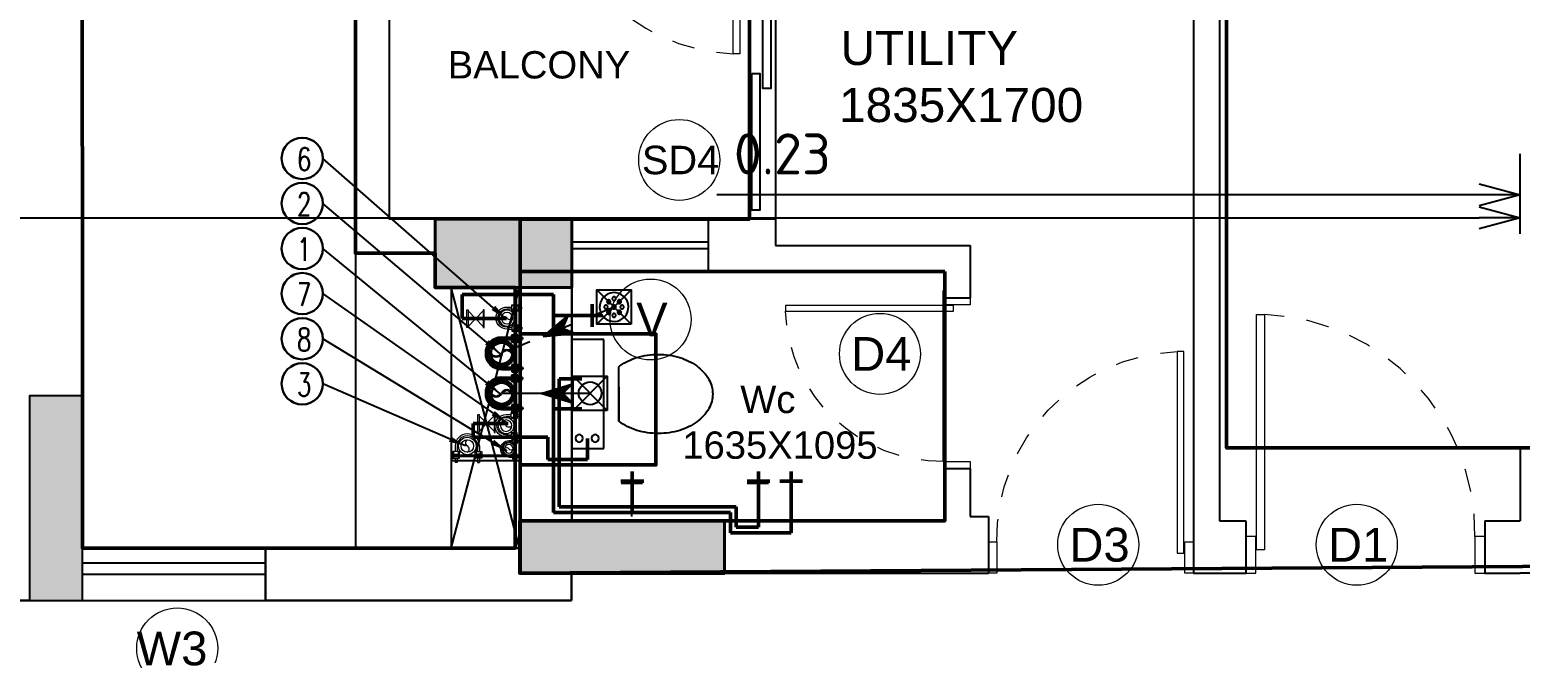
# Model space of a CAD drawing. Header units: inches. Extents: x 0 to 429, y 0 to 185.
# Drawn here: x 250 to 256.54, y 115.45 to 118.19 of the extents above; entities that cross this region are included whole.
import ezdxf
from ezdxf.enums import TextEntityAlignment as Align

# ---------------------------------------------------------------- set-up
doc = ezdxf.new("R2010")
doc.units = ezdxf.units.IN
doc.header["$MEASUREMENT"] = 0
doc.linetypes.add('Xr-4BHK-A-B-Typical-Sub$0$DASHED', pattern=[0.75, 0.5, -0.25])
doc.linetypes.add('Xr-4BHK-A-B-Typical-Sub$0$HIDDEN', pattern=[0.375, 0.25, -0.125])
doc.layers.get('DEFPOINTS').update_dxf_attribs({"lineweight": 18})
for name, color, linetype, lineweight in [('FLOOR01', 7, 'Continuous', 50), ('XR-4BHK-A-B-TYPICAL-SUB$0$1PL-CUT', 3, 'Continuous', 25), ('XR-4BHK-A-B-TYPICAL-SUB$0$1PL-SHAFT-PIPE-TEXT-50', 213, 'Continuous', 30), ('XR-4BHK-A-B-TYPICAL-SUB$0$DOOR', 34, 'Continuous', 20), ('XR-4BHK-A-B-TYPICAL-SUB$0$TOWER-COL', 1, 'Continuous', 40), ('XR-4BHK-A-B-TYPICAL-SUB$0$TOWER-COL-HATCH', 9, 'Continuous', 5), ('XR-4BHK-A-B-TYPICAL-SUB$0$WALL', 7, 'Continuous', 30)]:
    doc.layers.add(name, color=color, linetype=linetype, lineweight=lineweight)
for name, color, linetype in [('XR-4BHK-A-B-TYPICAL-SUB$0$1PL-DR-SOIL', 1, 'Continuous'), ('XR-4BHK-A-B-TYPICAL-SUB$0$1PL-DR-WASTE', 5, 'Xr-4BHK-A-B-Typical-Sub$0$DASHED'), ('XR-4BHK-A-B-TYPICAL-SUB$0$1PL-SHAFT-PIPE', 7, 'Continuous'), ('XR-4BHK-A-B-TYPICAL-SUB$0$ELE', 4, 'Continuous')]:
    doc.layers.add(name, color=color, linetype=linetype)
doc.layers.add('XR-4BHK-A-B-TYPICAL-SUB$0$SEWERARE LINE', color=7, linetype='Continuous', lineweight=35, true_color=0xca2d12)
doc.layers.add('XR-4BHK-A-B-TYPICAL-SUB$0$WATER SUPPLAY', color=7, linetype='Continuous', lineweight=0, true_color=0x00f000)
doc.styles.add('Sanvi Common', font='isocpeur.ttf')
doc.styles.add('Xr-4BHK-A-B-Typical-Sub$0$$0$DIM', font='arial.ttf', dxfattribs={"height": 4})
doc.styles.add('Xr-4BHK-A-B-Typical-Sub$0$$1$Standard', font='arial.ttf')
doc.styles.add('Xr-4BHK-A-B-Typical-Sub$0$AUDIT_D_080506184754-0', font='romans.shx')
doc.styles.add('Xr-4BHK-A-B-Typical-Sub$0$DIM', font='arial.ttf')
doc.styles.add('Xr-4BHK-A-B-Typical-Sub$0$Standard', font='ARIALN.TTF')
doc.dimstyles.new('Sanvi Common', dxfattribs={"dimtxt": 0.18, "dimasz": 0.18, "dimexe": 0.18, "dimexo": 0.0625, "dimgap": 0.09, "dimtad": 1, "dimzin": 0, "dimdsep": 46, "dimtxsty": 'Sanvi Common', "dimblk": 'OPEN30', "dimcen": 0.09, "dimclrd": 68, "dimclre": 68, "dimclrt": 40, "dimadec": 0, "dimazin": 0, "dimtfac": 1, "dimtofl": 0, "dimtmove": 0, "dimatfit": 3, "dimldrblk": 'OPEN30', "dimfxl": 1, "dimtolj": 1, "dimtzin": 0, "dimarcsym": 0})
doc.dimstyles.new('Xr-4BHK-A-B-Typical-Sub$0$DIM 75', dxfattribs={"dimtxt": 75, "dimasz": 75, "dimexe": 0.18, "dimexo": 0.0625, "dimgap": 0.09, "dimtad": 0, "dimtih": 1, "dimtoh": 1, "dimdec": 0, "dimzin": 0, "dimdsep": 46, "dimtxsty": 'Xr-4BHK-A-B-Typical-Sub$0$Standard', "dimcen": 0.09, "dimclrd": 256, "dimclre": 256, "dimclrt": 256, "dimadec": 0, "dimazin": 0, "dimtfac": 1, "dimtdec": 0, "dimtofl": 0, "dimtmove": 0, "dimatfit": 3, "dimfxl": 1, "dimtolj": 1, "dimtzin": 0, "dimarcsym": 0})

# ---------------------------------------------------------------- blocks, each defined once
blk = doc.blocks.new('Xr-4BHK-A-B-Typical-Sub$0$core typ')
at = {"layer": 'XR-4BHK-A-B-TYPICAL-SUB$0$ELE'}
for p, q in [((1665.439430969796, 9885.438058171116), (1665.425801106234, 8590.471634425092)), ((2085.407774713385, 9735.223961670272), (2085.408689538424, 8590.47392102526)), ((2385.409605769994, 8590.685675129018), (2085.407774713385, 9735.223961670265)), ((2085.408689538424, 8590.47392102526), (2385.420282316918, 9735.217177170358)), ((1270.421072675003, 8590.470824131837), (466.2883247632708, 8590.471203419016)), ((1270.420854782249, 8525.47082413188), (466.2881068705174, 8525.471203419176)), ((1270.420794256526, 8475.470824131997), (466.2880463447946, 8475.471203419176)), ((1270.420793681726, 8359.995980763662), (466.2880457699939, 8359.996360050842))]:
    blk.add_line(p, q, dxfattribs=at)
at = {"layer": 'XR-4BHK-A-B-TYPICAL-SUB$0$WALL'}
for p, q in [((465.0002261911577, 11219.99949748353), (465.0002261911577, 9260.497486678163)), ((2385.387481267797, 8590.473669711188), (2385.454050223139, 9735.217176406732)), ((2615.420282314037, 9735.21197593728), (2615.420282314037, 8710.438526002385)), ((2385.387481267797, 8590.473669711188), (1270.421072675003, 8590.470824131837)), ((1270.421072675003, 8590.470824131837), (1270.421072675003, 8360.47082413183)), ((2614.999355353269, 8479.996540626948), (2614.99996901775, 8360.474013067404)), ((235.4344015069946, 8360.470350191841), (-340.4201996079937, 8360.469861020596)), ((2614.99996901775, 8360.474013067404), (1270.421072675003, 8360.47082413183))]:
    blk.add_line(p, q, dxfattribs=at)
blk = doc.blocks.new('Xr-4BHK-A-B-Typical-Sub$0$1111')
for p, q in [((-6719.274586927844, 24832.21541770781), (-6719.274586927844, 24832.21541770757)), ((-7128.498731224099, 24545.53691638727), (-7128.498731224099, 24404.3425026373)), ((-6650.609946223907, 24545.53691638727), (-7128.498731224099, 24545.53691638727)), ((-6770.297927632695, 24610.7035688872), (-7008.810749818338, 24610.70356888464)), ((-6918.934341971064, 24610.7035688872), (-6770.297927632695, 24610.7035688872)), ((-6650.609367650235, 24404.3425026373), (-6650.609367650235, 24545.53691638727)), ((-7128.498731224099, 24404.3425026373), (-6650.609946223907, 24404.3425026373)), ((-6849.554338741815, 24404.3425026373), (-6849.554338742513, 24404.3425026387)), ((-6702.984759504441, 24404.34242388117), (-6702.984759378247, 24404.3425026373))]:
    blk.add_line(p, q)
at = {"extrusion": (0, 0, -1)}
for centre, major_axis, ratio, start_param, end_param in [((-6859.229757925728, 24842.01941884356), (-133.9517165388781, 133.9517165388781), 0.9999999999832868, 6.126583430195991, 6.550859452151544), ((-6889.554338723887, 24895.26306556142), (-90.62466888756799, 90.62466888756799), 0.9999999999968505, 0.7853981633990229, 1.303122181829161), ((-6811.386958009331, 24807.22465526871), (175.7823815872862, 175.7823815872862), 0.999999999978424, 4.219590546639136, 4.55578710340462), ((-6967.721719438676, 24807.22465526871), (-175.7823815853751, 175.7823815853751), 0.9999999999878928, 1.727398203776423, 2.063594760544665), ((-6735.889426989714, 24784.48130888748), (231.5369194917327, 231.5369194917327), 0.9999999999999714, 3.926990816986544, 4.219590546630329), ((-7043.21925045806, 24784.48130888748), (231.5369194901448, 231.5369194901448), 0.9999999999976678, 0.4927984337551386, 0.7853981633993256), ((-7043.21925045806, 24784.48130888701), (231.5369194936764, 231.5369194936764), 0.9999999999941902, 0.7853981634003531, 1.077997893043151), ((-6811.386958009331, 24761.73796250578), (-175.7823815872861, 175.7823815872861), 0.9999999999784244, 4.868990857364758, 5.205187414130243), ((-6967.721719438676, 24761.73796250578), (-231.1863063790527, 91.44161955207198), 0.9889506463526048, 3.056608940066738, 3.421061769405215), ((-6859.229757925496, 24726.94319893909), (-133.9517166011744, 133.9517166011744), 0.999999999576192, 4.837165415702824, 4.868990857265993), ((-6694.740500589833, 24437.16377004446), (11.5199454727117, 11.5199454727117), 0.9999999999696834, 1.570796326805002, 7.853981633984588)]:
    blk.add_ellipse(centre, major_axis=major_axis, ratio=ratio, start_param=start_param, end_param=end_param, dxfattribs=at)
at = {"extrusion": (0, 0, -0.9999999999999998)}
for centre, major_axis, ratio, start_param, end_param in [((-6889.554338723887, 24895.26306556142), (90.6246688875227, 90.6246688875227), 0.9999999999985453, -1.303122181830308, -0.7853981633981758), ((-6919.878919522045, 24842.01941884356), (133.9517165388556, 133.9517165388556), 0.9999999999724124, -0.267674144974732, 0.1566018769845483), ((-6735.889426989714, 24784.48130888701), (-231.5369194917326, 231.5369194917326), 0.9999999999999716, 5.205187414139048, 5.497787143782835)]:
    blk.add_ellipse(centre, major_axis=major_axis, ratio=ratio, start_param=start_param, end_param=end_param, dxfattribs=at)
at = {"extrusion": (0, 0, -0.9999999999999999)}
blk.add_ellipse((-6694.740500589833, 24507.03228540276), major_axis=(-11.51994547247887, 11.51994547247886), ratio=1, start_param=3.141592653589793, end_param=9.42477796076938, dxfattribs=at)
blk = doc.blocks.new('Xr-4BHK-A-B-Typical-Sub$0$d-750')
at = {"layer": 'XR-4BHK-A-B-TYPICAL-SUB$0$DOOR'}
for p, q in [((5.729134500143118e-09, 718.7499761594656), (5.729134500143118e-09, 749.9999761594656)), ((5.729134500143118e-09, 749.9999761594656), (115.0000000057291, 749.9999761594656)), ((115.0000000057291, 749.9999761594656), (115.0000000057291, 718.7499761594656)), ((115.0000000057291, 718.7499761594656), (5.729134500143118e-09, 718.7499761594656)), ((5.729134500143118e-09, -2.384052721993157e-05), (5.729134500143118e-09, 31.24997615947278)), ((5.729134500143118e-09, 31.24997615947278), (115.0000000057291, 31.24997615947278)), ((115.0000000057291, 31.24997615947278), (115.0000000057291, -2.384052721993157e-05)), ((115.0000000057291, -2.384052721993157e-05), (5.729134500143118e-09, -2.384052721993157e-05))]:
    blk.add_line(p, q, dxfattribs=at)
blk.add_lwpolyline([(73.88675761399941, 34.24997615947278), (811.340492390703, 34.24997615947278), (811.340492390703, 59.24997615947278), (73.88675761399941, 59.24997615947278)], close=True, dxfattribs=at)
at = {"layer": 'XR-4BHK-A-B-TYPICAL-SUB$0$DOOR', "color": 8, "linetype": 'Xr-4BHK-A-B-Typical-Sub$0$HIDDEN', "extrusion": (0, 0, -1)}
blk.add_ellipse((125.0000000057291, 31.24997615947278), major_axis=(218.3991734659579, 652.0652236637238), ratio=0.9987404314647262, start_param=-0.3381296109642833, end_param=1.207250979015199, dxfattribs=at)
blk = doc.blocks.new('Xr-4BHK-A-B-Typical-Sub$0$REV.CO.')
at = {"layer": 'XR-4BHK-A-B-TYPICAL-SUB$0$TOWER-COL-HATCH'}
blk.add_hatch(color=256, dxfattribs=at).paths.add_polyline_path([(459246.1170231745, 7219.771750272645), (459246.1170231745, 6920.014618885238), (458646.0863084237, 6920.001049756531), (458646.1170231745, 7219.771750272645)])
h = blk.add_hatch(color=256, dxfattribs=at)
h.dxf.hatch_style = 1
h.paths.add_polyline_path([(458876.105343089, 5665.015105131322), (458876.105686978, 5895.015105091275), (457975.6084679586, 5895.001535387302), (457975.6081240715, 5665.001535430143)])
at = {"layer": 'XR-4BHK-A-B-TYPICAL-SUB$0$TOWER-COL'}
for points in [[(459246.1170231745, 7219.771750272645), (459246.1170231745, 6920.014618885238), (458646.0863084237, 6920.001049756531), (458646.1170231745, 7219.771750272645)], [(458876.105686978, 5895.015104518803), (458876.105343089, 5665.01510455885), (457975.6081240715, 5665.001535430143), (457975.6084679586, 5895.001535387302)]]:
    blk.add_lwpolyline(points, close=True, dxfattribs=at)
blk = doc.blocks.new('Xr-4BHK-A-B-Typical-Sub$0$$0$DOOR NO')
at = {"lineweight": 0}
blk.add_circle((5.684341886080801e-14, 0), 10, dxfattribs=at)
at = {"style": 'Xr-4BHK-A-B-Typical-Sub$0$$0$DIM'}
blk.add_attdef('X1', text='', height=9, dxfattribs=at).set_placement((5.684341886080801e-14, 0), align=Align.MIDDLE_CENTER)
blk = doc.blocks.new('_Open30')
at = {"color": 0, "linetype": 'ByBlock', "lineweight": -2}
for p, q in [((-1, 0.26794919), (0, 0)), ((0, 0), (-1, -0.26794919)), ((0, 0), (-1, 0))]:
    blk.add_line(p, q, dxfattribs=at)
blk = doc.blocks.new('*D241')
at = {"color": 68, "lineweight": -2, "transparency": 16777216}
for p, q in [((239.3242315573499, 117.320437556045), (239.3242315573499, 117.545555231168)), ((256.5442417645301, 117.2962905433083), (256.5442417645301, 117.545555231168)), ((239.50423155735, 117.365555231168), (256.3642417645301, 117.365555231168))]:
    blk.add_line(p, q, dxfattribs=at)
at = {"layer": 'DEFPOINTS', "color": 0, "transparency": 16777216}
for p in [(256.5442417645301, 117.365555231168), (239.3242315573499, 117.257937556045), (256.5442417645301, 117.2337905433083)]:
    blk.add_point(p, dxfattribs=at)
at = {"color": 68, "lineweight": -2, "transparency": 16777216, "xscale": 0.18, "yscale": 0.18, "zscale": 0.18, "rotation": 180}
blk.add_blockref('_Open30', (239.3242315573499, 117.365555231168), dxfattribs=at)
at = {"color": 68, "lineweight": -2, "transparency": 16777216, "xscale": 0.18, "yscale": 0.18, "zscale": 0.18}
blk.add_blockref('_Open30', (256.5442417645301, 117.365555231168), dxfattribs=at)
at = {"color": 40, "transparency": 16777216, "insert": (247.93423666094, 117.545555231168), "char_height": 0.18, "attachment_point": 5, "style": 'Sanvi Common'}
blk.add_mtext('\\A1;17.22', dxfattribs=at)
blk = doc.blocks.new('*D242')
at = {"color": 68, "lineweight": -2, "transparency": 16777216}
for p, q in [((256.5442417645301, 117.2962905433083), (256.5442417645301, 117.6468529961342)), ((256.7742382820344, 117.3103886011664), (256.7742382820344, 117.6468529961342)), ((256.3642417645301, 117.4668529961342), (253.0162417645322, 117.4668529961342)), ((256.9542382820345, 117.4668529961342), (257.1342382820345, 117.4668529961342))]:
    blk.add_line(p, q, dxfattribs=at)
at = {"layer": 'DEFPOINTS', "color": 0, "transparency": 16777216}
for p in [(256.7742382820344, 117.4668529961342), (256.5442417645301, 117.2337905433083), (256.7742382820344, 117.2478886011664)]:
    blk.add_point(p, dxfattribs=at)
at = {"color": 68, "lineweight": -2, "transparency": 16777216, "xscale": 0.18, "yscale": 0.18, "zscale": 0.18}
blk.add_blockref('_Open30', (256.5442417645301, 117.4668529961342), dxfattribs=at)
at = {"color": 68, "lineweight": -2, "transparency": 16777216, "xscale": 0.18, "yscale": 0.18, "zscale": 0.18, "rotation": 180}
blk.add_blockref('_Open30', (256.7742382820344, 117.4668529961342), dxfattribs=at)
at = {"color": 40, "transparency": 16777216, "insert": (253.3042417645322, 117.6468529961342), "char_height": 0.18, "attachment_point": 5, "style": 'Sanvi Common'}
blk.add_mtext('\\A1;0.23', dxfattribs=at)
blk = doc.blocks.new('Xr-4BHK-A-B-Typical-Sub$0$CI100')
at = {"layer": 'XR-4BHK-A-B-TYPICAL-SUB$0$SEWERARE LINE', "ltscale": 100}
for p, q in [((-78.8920929323649, -2.473825588822365e-09), (-78.8920929323649, 11.49232116586063)), ((-73.99999999970896, 60.66666666648234), (-74.00000000098953, 11.49232116586063)), ((-65.99999999976717, 60.66666666648234), (-65.99999999854481, 11.49232116586063)), ((-61.1079070615815, -2.473825588822365e-09), (-61.1079070615815, 11.49232116586063)), ((61.1079070615815, -2.473825588822365e-09), (61.1079070615815, 11.49232116586063)), ((65.99999999976717, 60.66666666648234), (65.9999999985157, 11.49232116586063)), ((73.99999999970896, 60.66666666648234), (74.00000000096043, 11.49232116586063)), ((78.8920929323649, -2.473825588822365e-09), (78.8920929323649, 11.49232116586063)), ((-78.89209293544991, -15.49232117328211), (-78.89209293544991, -4.000000002473826)), ((-74.00000000098953, -2.473825588822365e-09), (-74.00000000343425, -4.000000002473826)), ((-74.00000000343425, -15.49232117328211), (-74.00000000288128, -37.33333333814517)), ((-74.00000000343425, -16.76924574613804), (-74.00000000343425, -37.33333333567134)), ((-66.00000000098953, -37.33333333567134), (-74.00000000098953, -37.33333333567134)), ((-66.00000000098953, -2.473825588822365e-09), (-66.00000000098953, -4.000000002473826)), ((-66.00000000098953, -15.49232117328211), (-66.00000000098953, -37.33333333567134)), ((-66.00000000098953, -16.76924574613804), (-66.00000000098953, -37.33333333814517)), ((-61.10790706466651, -15.49232117328211), (-61.10790706466651, -4.000000002473826)), ((61.10790706466651, -15.49232117328211), (61.10790706466651, -4.000000002473826)), ((66.00000000096043, -2.473825588822365e-09), (66.00000000096043, -4.000000002473826)), ((66.00000000096043, -15.49232117328211), (66.00000000096043, -37.33333333567134)), ((66.00000000096043, -16.76924574613804), (66.00000000096043, -37.33333333814517)), ((66.00000000096043, -37.33333333567134), (74.00000000096043, -37.33333333567134)), ((74.00000000096043, -2.473825588822365e-09), (74.00000000340515, -4.000000002473826)), ((74.00000000340515, -15.49232117328211), (74.00000000285218, -37.33333333814517)), ((74.00000000340515, -16.76924574613804), (74.00000000340515, -37.33333333567134)), ((78.89209293544991, -15.49232117328211), (78.89209293544991, -4.000000002473826))]:
    blk.add_line(p, q, dxfattribs=at)
for points in [[(-85.44812645978527, -2.473825588822365e-09), (-54.55187353718793, -2.473825588822365e-09), (-54.55187353718793, 11.49232116586063), (-85.44812645978527, 11.49232116586063)], [(85.44812645975617, -2.473825588822365e-09), (54.55187353718793, -2.473825588822365e-09), (54.55187353718793, 11.49232116586063), (85.44812645975617, 11.49232116586063)], [(-85.4481264622882, -15.49232117328211), (-54.55187353971996, -15.49232117328211), (-54.55187353971996, -4.000000002473826), (-85.4481264622882, -4.000000002473826)], [(85.4481264622882, -15.49232117328211), (54.55187353969086, -15.49232117328211), (54.55187353969086, -4.000000002473826), (85.4481264622882, -4.000000002473826)]]:
    blk.add_lwpolyline(points, close=True, dxfattribs=at)
for radius in [60.6666666669153, 50.00000000020492]:
    blk.add_circle((0, 60.66666666648234), radius, dxfattribs=at)
for centre, radius, start, end in [((0, 60.66666666648234), 74.00000000030329, 0, 180), ((0, 60.66666666648234), 66.00000000027049, 0, 180), ((13.8690806030645, 85.66666666636593), 28.5893581037178, 119.0199020114029, 240.9800979885971), ((-13.8690806030645, 35.66666666656965), 28.5893581037178, 299.0199020114029, 60.98009798859712)]:
    blk.add_arc(centre, radius, start, end, dxfattribs=at)
blk = doc.blocks.new('Xr-4BHK-A-B-Typical-Sub$0$CI50')
at = {"layer": 'XR-4BHK-A-B-TYPICAL-SUB$0$WATER SUPPLAY', "ltscale": 100}
for p, q in [((-53.22542626422364, 2), (-53.22542626422364, 13.49232116833446)), ((-48.33333333313931, 34.99999999991269), (-48.33333333284827, 13.49232116833446)), ((-48.33333333284827, 2), (-48.33333333529299, -2)), ((-40.33333333319752, 34.99999999991269), (-40.33333333040355, 13.49232116833446)), ((-40.33333333284827, 2), (-40.33333333284827, -2)), ((-35.44124039344024, 2), (-35.44124039344024, 13.49232116833446)), ((35.44124039344024, 2), (35.44124039344024, 13.49232116833446)), ((40.33333333319752, 34.99999999481952), (40.33333333354676, 13.49232116324129)), ((40.33333333284827, 2), (40.33333333284827, -2)), ((48.33333333313931, 34.99999999481952), (48.33333333599148, 13.49232116324129)), ((48.33333333284827, 2), (48.33333333529299, -2)), ((53.22542626422364, 2), (53.22542626422364, 13.49232116833446)), ((-53.22542626730865, -13.49232117080828), (-53.22542626730865, -2)), ((-48.33333333529299, -13.49232117080828), (-48.33333333471091, -30.62995350570418)), ((-48.33333333529299, -14.76924574369332), (-48.33333333529299, -30.62995350323035)), ((-40.33333333284827, -30.62995350323035), (-48.33333333284827, -30.62995350323035)), ((-40.33333333284827, -13.49232117080828), (-40.33333333284827, -30.62995350323035)), ((-40.33333333284827, -14.76924574369332), (-40.33333333284827, -30.62995350570418)), ((-35.44124039652525, -13.49232117080828), (-35.44124039652525, -2)), ((35.44124039652525, -13.49232117080828), (35.44124039652525, -2)), ((40.33333333284827, -13.49232117080828), (40.33333333284827, -30.62995350323035)), ((40.33333333284827, -14.76924574369332), (40.33333333284827, -30.62995350570418)), ((40.33333333284827, -30.62995350323035), (48.33333333284827, -30.62995350323035)), ((48.33333333529299, -13.49232117080828), (48.33333333471091, -30.62995350570418)), ((48.33333333529299, -14.76924574369332), (48.33333333529299, -30.62995350323035)), ((53.22542626730865, -13.49232117080828), (53.22542626730865, -2))]:
    blk.add_line(p, q, dxfattribs=at)
at = {"layer": 'XR-4BHK-A-B-TYPICAL-SUB$0$WATER SUPPLAY', "ltscale": 100, "elevation": 1.671858e-10}
for points in [[(-57.92892428027699, 2), (-30.86954810534371, 2), (-30.86954810534371, 13.49232116833446), (-57.92892428027699, 13.49232116833446)], [(57.92892428027699, 2), (30.86954810534371, 2), (30.86954810534371, 13.49232116833446), (57.92892428027699, 13.49232116833446)], [(-57.92892428277992, -13.49232117080828), (-30.86954810784664, -13.49232117080828), (-30.86954810784664, -2), (-57.92892428277992, -2)], [(57.92892428277992, -13.49232117080828), (30.86954810784664, -13.49232117080828), (30.86954810784664, -2), (57.92892428277992, -2)]]:
    blk.add_lwpolyline(points, close=True, dxfattribs=at)
at = {"layer": 'XR-4BHK-A-B-TYPICAL-SUB$0$WATER SUPPLAY', "ltscale": 100}
for radius in [34.99999999990905, 24.99999999990905]:
    blk.add_circle((0, 34.99999999991269), radius, dxfattribs=at)
for centre, radius, start, end in [((0, 34.99999999991269), 48.33333333322298, 1.667526652835144e-09, 179.9999999983325), ((0, 34.99999999991269), 40.33333333322297, 359.9999999983325, 180.0000000016675), ((6.934540301561356, 47.49999999985448), 14.29467905174831, 119.0199020128229, 240.9800979871771), ((-6.934540301561356, 22.4999999999709), 14.29467905174831, 299.0199020128229, 60.98009798717712)]:
    blk.add_arc(centre, radius, start, end, dxfattribs=at)
blk = doc.blocks.new('Xr-4BHK-A-B-Typical-Sub$0$A6')
at = {"linetype": 'Continuous', "lineweight": -3}
h = blk.add_hatch(dxfattribs=at)
h.set_pattern_fill('ANSI31', color=8, scale=51.85001933485683, angle=269.9862146204266, style=0)
h.set_pattern_definition([(314.9862146204265, (-3558.981502296403, 121585.5365484209), (4.584040057853496, 4.581834745929909), [])])
h.paths.add_polyline_path([(-42.47234761156142, 41.50318173249252), (0, 0), (-42.49231404624879, -41.48273921257351), (91.68663005856797, -0.02205982757732272)])
for p, q in [((-42.49231404624879, -41.48273921245709), (0, 0)), ((-42.47234761156142, 41.50318173249252), (0, 0)), ((91.68663005856797, -0.0220598274609074), (-42.47234761156142, 41.50318173249252)), ((0, 0), (91.68663005856797, -0.0220598274609074)), ((91.68663005856797, -0.0220598274609074), (-42.49231404624879, -41.48273921245709))]:
    blk.add_line(p, q, dxfattribs=at)
blk = doc.blocks.new('Xr-4BHK-A-B-Typical-Sub$0$FT 100')
at = {"linetype": 'Continuous'}
blk.add_ellipse((0, 9.313226e-10), major_axis=(63.43259801403039, -2.92498021481441), ratio=0.9999999998229452, start_param=0.0460789852015406, end_param=6.329264292381125, dxfattribs=at)
for centre, major_axis, ratio in [((-36.73191107809544, 9.313226e-10), (7.970910180024961, 9e-16), 0.9999999998347632), ((-23.28150001447648, 23.28150001075119), (7.970910180354233, 9e-16), 0.999999999793454), ((0, 35.35070415306836), (7.970910180354233, 9e-16), 0.9999999998760722), ((0, 9.313226e-10), (7.970910180683508, 9e-16), 0.9999999997521444), ((23.28150001447648, 23.28150001075119), (7.970910180354233, 9e-16), 0.999999999793454), ((36.73191107762978, 9.313226e-10), (7.970910180683508, 0), 0.9999999997521444), ((-23.28150001447648, -23.28150000981986), (7.970910180354233, 9e-16), 0.9999999998347632), ((0, -35.35070415120572), (7.970910180354233, 9e-16), 0.999999999793454), ((23.28150001401082, -23.28150000981986), (7.970910180354233, 9e-16), 0.9999999998347632)]:
    blk.add_ellipse(centre, major_axis=major_axis, ratio=ratio)
blk = doc.blocks.new('Xr-4BHK-A-B-Typical-Sub$0$P-VALVE')
at = {"linetype": 'Continuous'}
for p, q in [((-19.66080000158399, 19.0427147973096), (19.66079999436624, 19.0427147973096)), ((-19.66080000181682, 16.42127499272465), (-19.66080000158399, 19.0427147973096)), ((19.66079999436624, 16.42127499272465), (-19.66080000181682, 16.42127499272465)), ((-17.0393600014504, -16.42127499272465), (17.0393600014504, 16.42127499272465)), ((-17.0393600014504, 16.42127499275375), (17.0393600014504, -16.42127499272465)), ((19.66079999436624, 19.0427147973096), (19.66079999436624, 16.42127499272465)), ((19.66079999459907, -16.42127499272465), (-19.66080000158399, -16.42127499269554)), ((-19.66080000158399, -16.42127499269554), (-19.66080000181682, -19.04271479707677)), ((-19.66080000181682, -19.04271479707677), (19.66079999436624, -19.04271479707677)), ((19.66079999436624, -19.04271479707677), (19.66079999459907, -16.42127499272465))]:
    blk.add_line(p, q, dxfattribs=at)
blk = doc.blocks.new('Xr-4BHK-A-B-Typical-Sub$0$A$C14D55273')
at = {"layer": 'XR-4BHK-A-B-TYPICAL-SUB$0$WATER SUPPLAY', "lineweight": 50}
for p, q in [((11886.61340726534, -13810.56219289701), (11485.14084335024, -13810.56219289701)), ((11485.14084335024, -13810.56219289701), (11485.14084335024, -14767.56183552223)), ((11886.61340726534, -13916.76952904361), (11886.61340726534, -13810.56219289701)), ((11315.35104741206, -13852.68663486923), (11315.351047412, -13952.68663486923)), ((11272.85104741983, -13902.68663453727), (11485.14084335027, -13902.68663619578)), ((11691.72744049074, -13916.76952904361), (11886.61340726534, -13916.76952904361)), ((11360.45622705686, -14180.87004405055), (11460.14097517513, -14180.87004405055)), ((11460.14097517513, -14180.87004405055), (11460.14097517511, -14742.56197221729)), ((11360.45622705686, -14313.05329870344), (11485.14084335027, -14313.05329870344)), ((11683.4774405034, -14377.37123919555), (11838.54573272989, -14377.37123919555)), ((11838.54573272989, -14377.37123919555), (11838.54573272989, -14436.88641849147)), ((11335.12613375048, -14442.94422825884), (11335.12613375048, -14535.88150365533)), ((11510.1407115254, -14436.88641849146), (11510.1407115254, -14535.88150365534)), ((11838.54573272989, -14436.88641849147), (11510.1407115254, -14436.88641849146)), ((10441.09424217121, -14588.65524755931), (10441.09424007518, -14856.94918053506)), ((10584.68792752369, -14588.65524755931), (10584.68792562294, -14831.94936483688)), ((11139.06823964667, -14588.65524755931), (11139.06823824896, -14767.56189917965)), ((11335.12613375048, -14535.88150365533), (11510.1407115254, -14535.88150365534)), ((10491.09424183925, -14631.15524755153), (10391.09424183925, -14631.15524755148)), ((10634.68792719173, -14631.15524755153), (10534.68792719173, -14631.15524755148)), ((11189.06823931471, -14631.15524755153), (11089.06823931471, -14631.15524755148)), ((11460.14097517511, -14742.56197221729), (10682.78835856463, -14742.5622030814)), ((10682.78835856466, -14831.94933570226), (10682.78835856463, -14742.5622030814)), ((11485.14084335024, -14767.56183552223), (10707.78813813927, -14767.56197851036)), ((10707.78813813927, -14856.94913147873), (10707.78813813927, -14767.56197851036)), ((10707.78813813927, -14856.94913147873), (10441.09424007518, -14856.94918053506)), ((10682.78835856466, -14831.94933570226), (10584.68792562294, -14831.94936483688))]:
    blk.add_line(p, q, dxfattribs=at)
at = {"layer": 'XR-4BHK-A-B-TYPICAL-SUB$0$WATER SUPPLAY', "lineweight": 50, "xscale": 2.000000000000041, "yscale": 2.000000000000041, "zscale": 2.000000000000041, "rotation": 90.00001157763748}
for p in [(11827.42323829472, -13916.76952904364), (11778.65056919082, -14377.37123919555)]:
    blk.add_blockref('Xr-4BHK-A-B-Typical-Sub$0$P-VALVE', p, dxfattribs=at)
blk = doc.blocks.new('Xr-4BHK-A-B-Typical-Sub$0$A$C2521575D')
at = {"layer": 'XR-4BHK-A-B-TYPICAL-SUB$0$1PL-CUT'}
for p, q in [((21339.65342402962, 18758.85860848209), (21189.65342402962, 18608.85860848209)), ((21189.65342402962, 18758.85860848209), (21339.65342402962, 18608.85860848209)), ((21234.72938007815, 18380.0397246206), (21084.72938007815, 18230.0397246206)), ((21084.72938007815, 18380.0397246206), (21234.72938007815, 18230.0397246206))]:
    blk.add_line(p, q, dxfattribs=at)
for points in [[(21339.65342402962, 18608.85860848209), (21189.65342402962, 18608.85860848209), (21189.65342402962, 18758.85860848209), (21339.65342402962, 18758.85860848209)], [(21234.72938007815, 18230.0397246206), (21084.72938007815, 18230.0397246206), (21084.72938007815, 18380.0397246206), (21234.72938007815, 18380.0397246206)]]:
    blk.add_lwpolyline(points, close=True, dxfattribs=at)
at = {"layer": 'XR-4BHK-A-B-TYPICAL-SUB$0$1PL-DR-SOIL', "ltscale": 6}
blk.add_line((20774.38637644466, 18305.0397276972, 1.016157821634376e-08), (21160.0125619063, 18305.03972769554), dxfattribs=at)
blk.add_circle((21159.72937700694, 18305.03972769182), 50, dxfattribs=at)
at = {"layer": 'XR-4BHK-A-B-TYPICAL-SUB$0$1PL-DR-WASTE', "ltscale": 0.015}
blk.add_line((21264.65342095375, 18683.85861155703), (20774.38637644454, 18480.57503392389, 1.016157821634575e-08), dxfattribs=at)
at = {"layer": 'XR-4BHK-A-B-TYPICAL-SUB$0$1PL-SHAFT-PIPE'}
for p, q in [((20831.58698767418, 18008.01687966848), (20831.60003842221, 18771.84749425502)), ((20552.55628360095, 18029.03587997966), (20852.58698767418, 18029.01688700841))]:
    blk.add_line(p, q, dxfattribs=at)
for points in [[(20827.58698767418, 18008.01687966848), (20827.60003842221, 18771.84749425502), (20852.60003842221, 18771.84749425502), (20852.58698767418, 18008.01687966848)], [(20552.55628360095, 18033.03587997966), (20852.58698767418, 18033.01688700841), (20852.58698767418, 18008.01688700841), (20552.55628360095, 18008.03587997966)]]:
    blk.add_lwpolyline(points, close=True, dxfattribs=at)
at = {"layer": 'XR-4BHK-A-B-TYPICAL-SUB$0$1PL-SHAFT-PIPE-TEXT-50'}
for centre in [(19895.26680785115, 19336.65642953623), (19895.26680785115, 19138.67345059371), (19895.26680785115, 18940.6904716512), (19895.26680785115, 18742.70749270869), (19895.26680785115, 18544.72451376617), (19895.26680785115, 18346.74153482366)]:
    blk.add_circle(centre, 90.64944575136178, dxfattribs=at)
at = {"layer": 'XR-4BHK-A-B-TYPICAL-SUB$0$1PL-DR-SOIL', "ltscale": 6, "extrusion": (7.247677363420068e-22, 1.648943905830523e-08, 0.9999999999999999), "xscale": -1, "rotation": 359.986214620394}
for p in [(21039.63841630451, 18304.84287269898, 0.000301841556480967), (21040.0668123606, 18305.03972769633, 0.000301844834727875)]:
    blk.add_blockref('Xr-4BHK-A-B-Typical-Sub$0$A6', p, dxfattribs=at)
at = {"layer": 'XR-4BHK-A-B-TYPICAL-SUB$0$1PL-DR-WASTE', "ltscale": 0.75, "xscale": -1, "rotation": 90}
blk.add_blockref('Xr-4BHK-A-B-Typical-Sub$0$FT 100', (21264.65342095468, 18683.85861155703), dxfattribs=at)
at = {"layer": 'XR-4BHK-A-B-TYPICAL-SUB$0$1PL-DR-WASTE', "ltscale": 0.015, "extrusion": (-6.296739090834584e-09, 1.523575287850875e-08, 0.9999999999999999), "xscale": -0.9999999999999992, "rotation": 22.50699164902677}
blk.add_blockref('Xr-4BHK-A-B-Typical-Sub$0$A6', (21038.48264567106, 18590.07950714766, 0.0001507647450631612), dxfattribs=at)
at = {"layer": 'XR-4BHK-A-B-TYPICAL-SUB$0$1PL-SHAFT-PIPE', "xscale": -1, "rotation": 90}
for p in [(20829.58698767214, 18635.23187042696), (20825.68037773491, 18162.98445848429)]:
    blk.add_blockref('Xr-4BHK-A-B-Typical-Sub$0$CI50', p, dxfattribs=at)
at = {"layer": 'XR-4BHK-A-B-TYPICAL-SUB$0$1PL-SHAFT-PIPE', "rotation": 90}
for name, p, xscale, yscale, zscale in [('Xr-4BHK-A-B-Typical-Sub$0$CI100', (20827.5869876724, 18480.37817889798, 1.012935979035233e-08), 0.9405000000042492, 0.9405000000042492, 0.9405000000042492), ('Xr-4BHK-A-B-Typical-Sub$0$CI100', (20827.5869876724, 18304.84287267128, 1.012935979035233e-08), 0.9405000000042492, 0.9405000000042492, 0.9405000000042492), ('Xr-4BHK-A-B-Typical-Sub$0$CI50', (20829.08698767412, 18060.95998799889), -0.75, 0.75, 0.75)]:
    blk.add_blockref(name, p, dxfattribs=dict(at, xscale=xscale, yscale=yscale, zscale=zscale))
at = {"layer": 'XR-4BHK-A-B-TYPICAL-SUB$0$1PL-SHAFT-PIPE', "xscale": 1.099999999976717, "yscale": 1.099999999976717, "zscale": 1.099999999976717}
blk.add_blockref('Xr-4BHK-A-B-Typical-Sub$0$CI50', (20620.28911648685, 18035.22791450512), dxfattribs=at)
at = {"layer": 'XR-4BHK-A-B-TYPICAL-SUB$0$WATER SUPPLAY', "xscale": -1}
blk.add_blockref('Xr-4BHK-A-B-Typical-Sub$0$A$C14D55273', (32483.86342341101, 32549.63876286442), dxfattribs=at)
at = {"layer": 'XR-4BHK-A-B-TYPICAL-SUB$0$1PL-SHAFT-PIPE-TEXT-50', "style": 'Xr-4BHK-A-B-Typical-Sub$0$AUDIT_D_080506184754-0', "width": 0.75}
for s, p in [('6', (19903.85106602733, 19283.01789850264)), ('2', (19903.85106602733, 19085.03491956012)), ('1', (19903.8510660273, 18887.05194061761)), ('7', (19903.85106602733, 18689.0689616751)), ('8', (19903.85106602733, 18491.08598273258)), ('3', (19903.85106602733, 18293.10300379007))]:
    blk.add_text(s, height=100, dxfattribs=at).set_placement(p, align=Align.CENTER)
at = {"layer": 'XR-4BHK-A-B-TYPICAL-SUB$0$1PL-SHAFT-PIPE-TEXT-50'}
for points in [[(20791.62200668643, 18630.43990477798), (19985.91625360251, 19336.65642953623)], [(20763.23977929095, 18480.37817886943, 5.175747602397701e-09), (19985.91625360251, 19138.67345059371, 5.175747602397701e-09)], [(20763.23977929095, 18304.84287264273, 5.175747602396705e-09), (19985.91625360251, 18940.6904716512, 5.175747602396705e-09)], [(20795.54677930192, 18174.63016026001), (19985.91625360251, 18742.70749270869)], [(20795.54677931443, 18051.5240244482), (19985.91625360251, 18544.72451376617)], [(20612.99890813738, 18073.72791449579), (19985.91625360251, 18346.74153482366)]]:
    blk.add_leader(points, dimstyle='Xr-4BHK-A-B-Typical-Sub$0$DIM 75', dxfattribs=at)

msp = doc.modelspace()

# ---------------------------------------------------------------- hatches: boundary and pattern name
msp.add_hatch(color=256).paths.add_polyline_path([(250.2292417486953, 116.5855676477218), (250.2292415236936, 115.6850701610379), (249.9992415236831, 115.6850701610379), (249.9992417487139, 116.5855676477218)])

# ---------------------------------------------------------------- linework, layer by layer
for p, q in [((255.2242417978761, 119.9627821379396), (255.2242418667649, 116.0352821892589)), ((255.1092418704413, 118.9452817210691), (255.1092418704413, 115.805282189263)), ((253.1592452510433, 118.5602821892531), (253.1592452510433, 117.360282189256)), ((253.2742452510631, 118.5602821892531), (253.2742452510631, 117.360282189256)), ((252.3792310501214, 117.360282189256), (252.9792310500981, 117.360282189256)), ((252.9792310501272, 117.1302821892601), (252.9792310501272, 117.360282189256)), ((253.2742452510631, 117.360282189256), (252.9792310501272, 117.360282189256)), ((253.2742452510631, 117.360282189256), (253.2742452510631, 117.2452821892653)), ((252.3792310501214, 117.2602821892502), (252.9792310500981, 117.2602821892502)), ((252.9792310501272, 117.2302821892514), (252.3792310501214, 117.2302821892514)), ((253.2742452510631, 117.2452821892653), (254.1292452510444, 117.2452821892653)), ((254.1292452510444, 117.2453301892525), (254.1292452510444, 117.0153301892565)), ((252.9792310501272, 117.1302821892601), (252.3792310501214, 117.1302821892601)), ((252.9792310501272, 117.1302821892601), (254.0142452510538, 117.1302821892601)), ((254.0142452510538, 117.1303301892618), (254.0142452510538, 117.0153301892565)), ((254.0142452510538, 116.2652817234626), (254.0142452517522, 117.0153301893584)), ((254.0142452510538, 117.0153301892565), (254.1292452510444, 117.0153301892565)), ((256.5446652515731, 116.3552825890943), (256.5446652515731, 116.0352821912816)), ((256.5446652515731, 116.3552825890943), (261.1842418704238, 116.3552825890943)), ((254.0142452510538, 116.2653301892565), (254.0142452510538, 116.0352821892589)), ((254.0142452510538, 116.2653301892565), (254.1292452510444, 116.2653301892565)), ((254.1292452510444, 116.2653301892565), (254.1292452510444, 116.0552801892623)), ((252.6904090071677, 116.2000896908572), (252.5965087639399, 116.2000896908572)), ((252.6434596289529, 116.055282189263), (252.6434596289529, 116.2245642877529)), ((253.2441146292896, 116.2000896908572), (253.1502143860618, 116.2000896908572)), ((253.1971652510458, 116.055282189263), (253.1971652510458, 116.2245642877529)), ((254.1292452510444, 116.0552801892623), (254.2092418704471, 116.0552801892623)), ((254.2092418704471, 116.0552801892623), (254.2092418704471, 115.805282189263)), ((252.3792288224851, 116.0352821892589), (254.0142452510538, 116.0352821892589)), ((255.2242418667649, 116.0352821892589), (255.3392418667556, 116.0352821912816)), ((255.3392418667556, 116.0352821912816), (255.3392418667556, 115.8052821912712)), ((256.3892418667439, 116.0352821912816), (256.5446652515731, 116.0352821912816)), ((256.3892418667439, 116.0352821912816), (256.3892418667439, 115.8052821912712)), ((252.1492288225037, 115.805282189263), (254.2092418704471, 115.805282189263)), ((255.1092418704413, 115.805282189263), (255.3392418667556, 115.8052821912712)), ((256.3892418667439, 115.8052821912712), (256.5446652515731, 115.805282189263)), ((256.7746652515545, 115.805282189263), (256.5446652515731, 115.805282189263))]:
    msp.add_line(p, q)
for points in [[(253.21821225211, 118.5333408989387), (253.2532122520844, 118.5333408989387), (253.2532122520844, 117.9333408989474), (253.21821225211, 117.9333408989474)], [(253.1702346810836, 118.0001948319546), (253.2052346810871, 118.0001948319546), (253.2052346810871, 117.4001948319634), (253.1702346810836, 117.4001948319634)], [(250.2292417486953, 116.5855676477218), (250.2292415236936, 115.6850701610379), (249.9992415236831, 115.6850701610379), (249.9992417487139, 116.5855676477218)]]:
    msp.add_lwpolyline(points, close=True)
for points in [[(251.7792310501156, 117.2102821892618), (251.4292452510619, 117.2102821892618), (251.4288227301788, 118.4552830960452)], [(251.7871375521701, 117.360282189256), (251.5791947590826, 117.360282189256), (251.5788227216746, 118.4553335965025)]]:
    msp.add_lwpolyline(points)
at = {"layer": 'FLOOR01', "color": 246}
msp.add_line((254.0142363091054, 116.29689650087), (254.0142363091054, 117.0469409279445), dxfattribs=at)
at = {"layer": 'FLOOR01', "color": 230}
msp.add_lwpolyline([(250.8292351009495, 123.5605143731141), (250.8292351009495, 121.8655143731217), (251.4292552652823, 121.8655143731217), (251.4292657290698, 118.911688682178), (252.2592342409826, 118.9225542335248), (253.1592342411222, 118.9225453163731), (253.1592342411222, 117.3604876261875), (252.1527350187511, 117.3600333223332), (252.1527350187511, 115.8053060354055), (256.7746563099845, 115.8371926489695), (256.7746563098681, 116.1254900813133), (261.414221200399, 116.125516627048), (261.4142317202986, 119.8905145134108), (263.4042325800456, 119.890514029225), (263.4042238473539, 124.9805143371691)], dxfattribs=at)
at = {"layer": 'FLOOR01', "color": 181}
msp.add_lwpolyline([(250.8292354493806, 123.5606179564115), (250.8292354493515, 121.8656179564191), (251.4292406413642, 121.8656179564191), (251.4292354896661, 117.2104993023736), (251.779221248411, 117.2106180784235), (251.7792200399908, 117.0604055645295), (252.1319686422412, 117.0603975874606), (252.1310913888501, 115.9156512236718), (250.2300843431494, 115.9156512236718), (250.2296530650983, 119.4458741788317), (245.638379100803, 119.4454055034498)], dxfattribs=at)
at = {"layer": 'FLOOR01', "color": 150}
msp.add_lwpolyline([(261.2150091285639, 116.3557495191258), (255.2550090560453, 116.3557495191258), (255.2550090560453, 119.963249067971), (261.2150091285639, 119.963249067971)], close=True, dxfattribs=at)
at = {"layer": 'FLOOR01', "color": 81}
msp.add_lwpolyline([(254.0177390919102, 117.1306180784218), (252.1527350187511, 117.1306180784218), (252.1527350187511, 116.0354060501618), (254.0177390919102, 116.0354060501618)], close=True, dxfattribs=at)
at = {"layer": 'FLOOR01', "color": 128}
msp.add_lwpolyline([(252.1527350187511, 116.856503873335), (252.749239042137, 116.856503873335), (252.749239042137, 116.2815346430134), (252.1527350187511, 116.2815346430134)], close=True, dxfattribs=at)

# ---------------------------------------------------------------- block references
at = {"xscale": 0.001, "yscale": 0.001, "zscale": 0.001}
for name, p in [('Xr-4BHK-A-B-Typical-Sub$0$A$C2521575D', (231.3003784470258, 98.29064342832096)), ('Xr-4BHK-A-B-Typical-Sub$0$core typ', (249.7638058200884, 107.3248441310858))]:
    msp.add_blockref(name, p, dxfattribs=at)
at = {"extrusion": (0, 0, -1), "xscale": 0.001, "yscale": 0.001, "zscale": -0.001}
msp.add_blockref('Xr-4BHK-A-B-Typical-Sub$0$REV.CO.', (-711.0253468648646, 110.1400550564864), dxfattribs=at)
for p, xscale, yscale, zscale, rotation in [((253.1592452202223, 119.0603398791423), -0.001199999997392297, 0.001199999997392297, 0.001199999997392297, 90.00000005280496), ((255.3392419001377, 115.8052821912712), -0.001400000000001457, 0.001400000000001457, 0.001400000000001457, 270.0000000527057)]:
    msp.add_blockref('Xr-4BHK-A-B-Typical-Sub$0$d-750', p, dxfattribs=dict(xscale=xscale, yscale=yscale, zscale=zscale, rotation=rotation))
ref = msp.add_blockref('Xr-4BHK-A-B-Typical-Sub$0$$0$DOOR NO', (252.8513394975218, 117.6201421112633), dxfattribs=dict(xscale=0.01778, yscale=0.01778, zscale=0.01778))
ref.add_attrib('X1', 'SD4', dxfattribs={"height": 0.125, "style": 'Xr-4BHK-A-B-Typical-Sub$0$$1$Standard'}).set_placement((252.8573025488933, 117.6201421112633), align=Align.MIDDLE_CENTER)
ref = msp.add_blockref('Xr-4BHK-A-B-Typical-Sub$0$$0$DOOR NO', (252.7255477328201, 116.9196743397184), dxfattribs=dict(xscale=0.01778, yscale=0.01778, zscale=0.01778))
ref.add_attrib('X1', 'V', dxfattribs={"height": 0.1481666666666666, "style": 'Xr-4BHK-A-B-Typical-Sub$0$$1$Standard'}).set_placement((252.7315107841916, 116.9196743397184), align=Align.MIDDLE_CENTER)
at = {"extrusion": (0, 0, -1)}
for name, p, xscale, yscale, zscale, rotation in [('Xr-4BHK-A-B-Typical-Sub$0$d-750', (-254.1292452510735, 117.0153301654205), -0.001000064621199272, 0.001000064621199272, -0.001000064621199272, 180), ('Xr-4BHK-A-B-Typical-Sub$0$1111', (-227.9748863070037, 109.7032758959973), -0.001000000000000001, 0.001000000000000001, -0.001000000000000001, 90.00000010672167), ('Xr-4BHK-A-B-Typical-Sub$0$d-750', (-255.1092418418322, 115.8052821909801), -0.001200000000004366, 0.001200000000004366, -0.001200000000004366, 270.000000052805)]:
    msp.add_blockref(name, p, dxfattribs=dict(at, xscale=xscale, yscale=yscale, zscale=zscale, rotation=rotation))
ref = msp.add_blockref('Xr-4BHK-A-B-Typical-Sub$0$$0$DOOR NO', (253.732893894665, 116.7686580985606), dxfattribs=dict(xscale=0.01778, yscale=0.01778, zscale=0.01778))
ref.add_attrib('X1', 'D4', dxfattribs={"height": 0.1481666666666666, "style": 'Xr-4BHK-A-B-Typical-Sub$0$$1$Standard'}).set_placement((253.7388569460365, 116.7686580985606), align=Align.MIDDLE_CENTER)
ref = msp.add_blockref('Xr-4BHK-A-B-Typical-Sub$0$$0$DOOR NO', (254.6913002999556, 115.9306524318377), dxfattribs=dict(xscale=0.01778, yscale=0.01778, zscale=0.01778))
ref.add_attrib('X1', 'D3', dxfattribs={"height": 0.1481666666666666, "style": 'Xr-4BHK-A-B-Typical-Sub$0$$1$Standard'}).set_placement((254.6972633513271, 115.9306524318377), align=Align.MIDDLE_CENTER)
ref = msp.add_blockref('Xr-4BHK-A-B-Typical-Sub$0$$0$DOOR NO', (255.8270357801286, 115.9306524318377), dxfattribs=dict(xscale=0.01778, yscale=0.01778, zscale=0.01778))
ref.add_attrib('X1', 'D1', dxfattribs={"height": 0.1481666666666666, "style": 'Xr-4BHK-A-B-Typical-Sub$0$$1$Standard'}).set_placement((255.8329988315001, 115.9306524318377), align=Align.MIDDLE_CENTER)
ref = msp.add_blockref('Xr-4BHK-A-B-Typical-Sub$0$$0$DOOR NO', (250.646647266147, 115.4752733042547), dxfattribs=dict(xscale=0.01778000000000066, yscale=0.01778000000000066, zscale=0.01778000000000066))
ref.add_attrib('X1', 'W3 ', dxfattribs={"height": 0.1481666666666666, "style": 'Xr-4BHK-A-B-Typical-Sub$0$$1$Standard'}).set_placement((250.6526103175185, 115.4752733042547), align=Align.MIDDLE_CENTER)

# ---------------------------------------------------------------- texts
at = {"style": 'Xr-4BHK-A-B-Typical-Sub$0$DIM'}
for s, height, p in [('UTILITY', 0.15, (253.5598720540349, 118.0371764227016)), ('BALCONY', 0.12, (251.8346594799715, 117.9780453079289)), ('1835X1700', 0.15, (253.5535282614057, 117.7865625072732)), ('Wc', 0.12, (253.1195435616593, 116.5086282797125)), ('Wc', 0.12, (253.1195435616593, 116.5086282797125)), ('1635X1095', 0.12, (252.8648914470743, 116.308137147396))]:
    msp.add_text(s, height=height, dxfattribs=at).set_placement(p)
at = {"layer": 'FLOOR01', "color": 81, "style": 'Xr-4BHK-A-B-Typical-Sub$0$DIM'}
msp.add_text('Wc', height=0.12, dxfattribs=at).set_placement((253.119534619711, 116.5089641688742))

# ---------------------------------------------------------------- dimensions: what is measured, and where the dimension line sits
at = {"color": 2}
dim = msp.add_linear_dim(base=(256.7742382820344, 117.4668529961342), p1=(256.5442417645301, 117.2337905433083), p2=(256.7742382820344, 117.2478886011664), dimstyle='Sanvi Common', dxfattribs=at)
dim.commit()
dim.dimension.update_dxf_attribs({"geometry": '*D242', "text_midpoint": (253.3042417645322, 117.4668529961342), "dimtype": 160})
dim = msp.add_linear_dim(base=(256.5442417645301, 117.365555231168), p1=(239.3242315573499, 117.257937556045), p2=(256.5442417645301, 117.2337905433083), dimstyle='Sanvi Common', dxfattribs=at)
dim.commit()
dim.dimension.update_dxf_attribs({"geometry": '*D241', "text_midpoint": (247.93423666094, 117.545555231168)})

doc.saveas('drawing.dxf')
